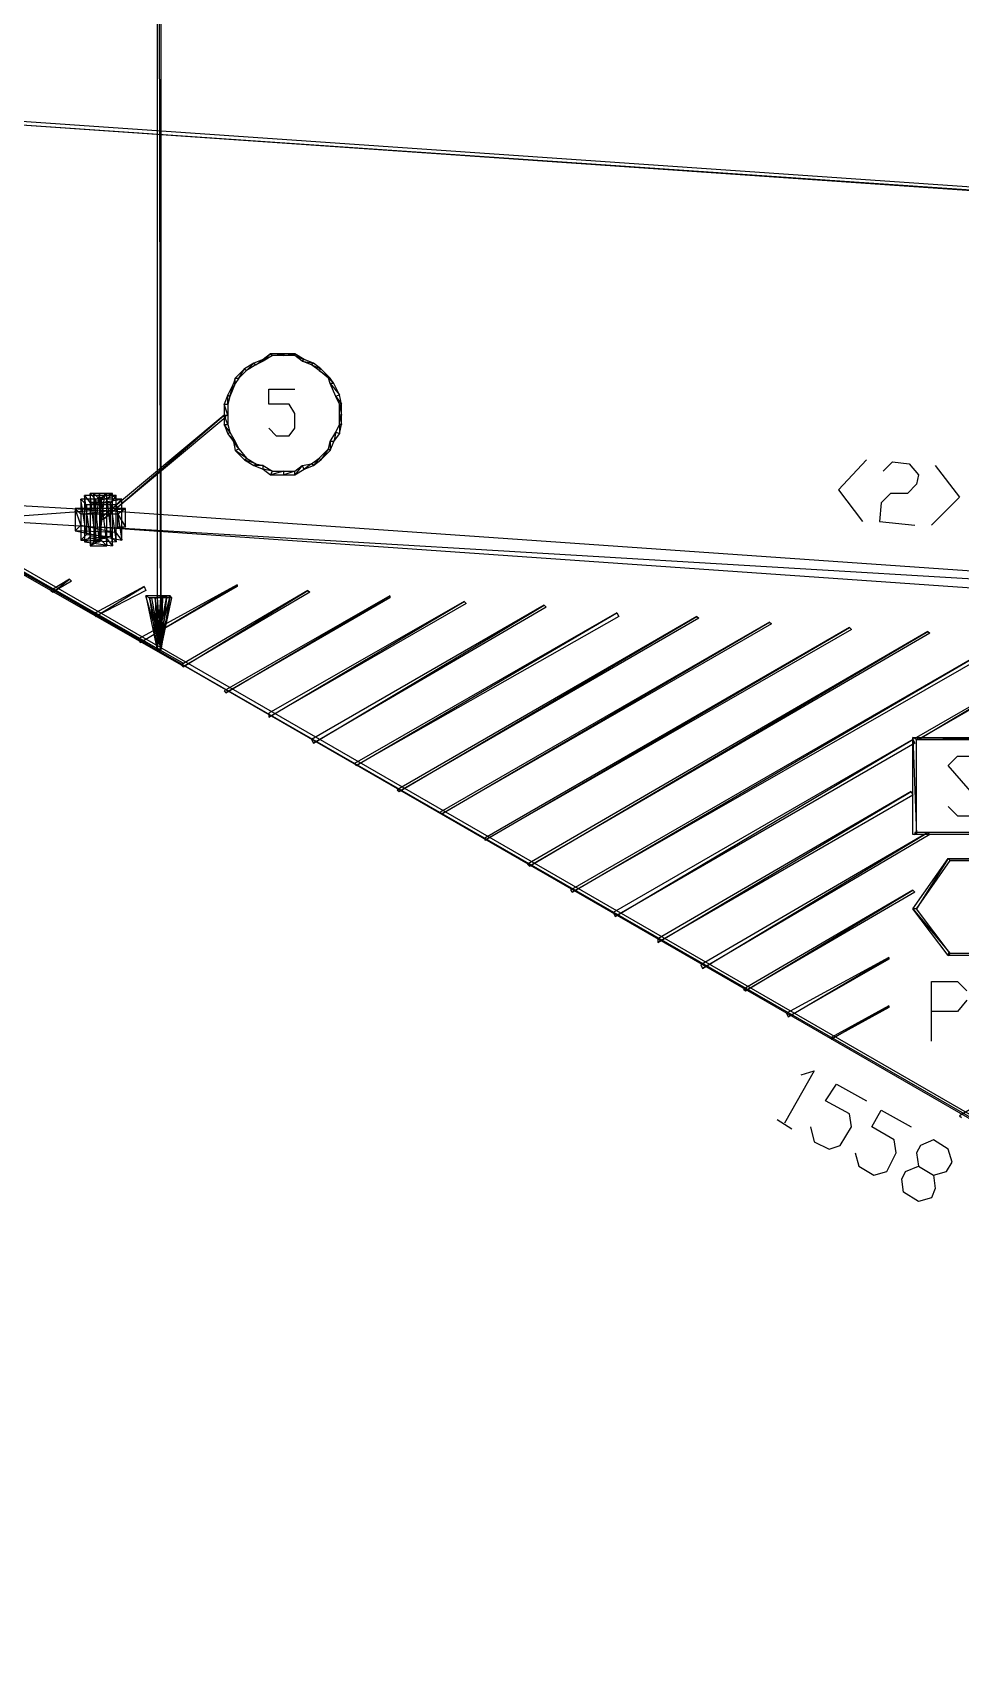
# Model space of a CAD drawing. Header units: millimetres. Extents: x 43 to 869, y -758 to -34.
# Drawn here: x 338.3 to 398.1, y -571.8 to -466.8 of the extents above; entities that cross this region are included whole.
import ezdxf

# ---------------------------------------------------------------- set-up
doc = ezdxf.new("R2010")
doc.units = ezdxf.units.MM
doc.layers.add('PDF_LINES', color=4, linetype='Continuous')

msp = doc.modelspace()

# ---------------------------------------------------------------- linework, layer by layer
at = {"layer": 'PDF_LINES'}
for p, q in [((346.6, -506.56), (346.36, -398.68)), ((346.36, -398.68), (346.36, -506.56)), ((346.6, -506.56), (346.36, -398.68)), ((346.6, -398.68), (346.6, -506.56)), ((561.16, -487.96), (330.28, -472)), ((330.28, -472.24), (561.16, -487.96)), ((330.28, -472.24), (561.16, -487.96)), ((561.16, -488.2), (330.28, -472.24)), ((352, -488.44), (351.4, -489.04)), ((351.64, -489.04), (352, -488.44)), ((351.64, -489.04), (352, -488.44)), ((352.6, -488.08), (352, -488.44)), ((352, -488.44), (352.12, -488.56)), ((352, -488.44), (352.12, -488.56)), ((352.12, -488.56), (352.6, -488.08)), ((352.12, -488.56), (352.6, -488.08)), ((352.72, -488.2), (352.12, -488.56)), ((353.2, -487.84), (352.6, -488.08)), ((352.6, -488.08), (352.72, -488.2)), ((352.6, -488.08), (352.72, -488.2)), ((352.72, -488.2), (353.2, -487.84)), ((352.72, -488.2), (353.2, -487.84)), ((353.2, -487.96), (352.72, -488.2)), ((353.2, -487.96), (353.68, -487.48)), ((353.68, -487.48), (353.2, -487.84)), ((353.2, -487.96), (353.68, -487.48)), ((353.8, -487.6), (353.2, -487.96)), ((353.2, -487.84), (353.2, -487.96)), ((353.2, -487.84), (353.2, -487.96)), ((353.68, -487.48), (353.8, -487.6)), ((354.52, -487.48), (353.68, -487.48)), ((353.68, -487.48), (353.8, -487.6)), ((353.8, -487.6), (354.52, -487.48)), ((353.8, -487.6), (354.52, -487.48)), ((354.52, -487.6), (353.8, -487.6)), ((354.52, -487.48), (354.52, -487.6)), ((354.52, -487.48), (354.52, -487.6)), ((354.52, -487.6), (355.24, -487.48)), ((355.24, -487.48), (354.52, -487.48)), ((354.52, -487.6), (355.24, -487.48)), ((355.24, -487.6), (354.52, -487.6)), ((355.24, -487.48), (355.24, -487.6)), ((355.24, -487.48), (355.24, -487.6)), ((355.84, -487.84), (355.24, -487.48)), ((355.24, -487.6), (355.84, -487.84)), ((355.24, -487.6), (355.84, -487.84)), ((355.72, -487.96), (355.24, -487.6)), ((355.84, -487.84), (355.72, -487.96)), ((355.84, -487.84), (355.72, -487.96)), ((355.72, -487.96), (356.44, -488.08)), ((355.72, -487.96), (356.44, -488.08)), ((356.32, -488.2), (355.72, -487.96)), ((356.44, -488.08), (355.84, -487.84)), ((356.44, -488.08), (356.32, -488.2)), ((356.44, -488.08), (356.32, -488.2)), ((356.32, -488.2), (356.92, -488.44)), ((356.32, -488.2), (356.92, -488.44)), ((356.8, -488.56), (356.32, -488.2)), ((356.92, -488.44), (356.44, -488.08)), ((356.92, -488.44), (356.8, -488.56)), ((356.92, -488.44), (356.8, -488.56)), ((357.52, -489.04), (356.92, -488.44)), ((351.28, -489.4), (350.92, -490.12)), ((351.04, -490.24), (351.28, -489.4)), ((351.04, -490.24), (351.28, -489.4)), ((351.4, -489.4), (351.04, -490.24)), ((351.4, -489.04), (351.28, -489.4)), ((351.28, -489.4), (351.4, -489.4)), ((351.28, -489.4), (351.4, -489.4)), ((351.4, -489.4), (351.4, -489.04)), ((351.4, -489.4), (351.4, -489.04)), ((351.4, -489.04), (351.64, -489.04)), ((351.64, -489.04), (351.4, -489.4)), ((351.4, -489.04), (351.64, -489.04)), ((352.12, -488.56), (351.64, -489.04)), ((356.8, -488.56), (357.52, -489.04)), ((356.8, -488.56), (357.52, -489.04)), ((357.4, -489.04), (356.8, -488.56)), ((357.52, -489.04), (357.4, -489.04)), ((357.52, -489.04), (357.4, -489.04)), ((357.4, -489.04), (357.76, -489.4)), ((357.4, -489.04), (357.76, -489.4)), ((357.52, -489.4), (357.4, -489.04)), ((357.76, -489.4), (357.52, -489.04)), ((357.76, -489.4), (357.52, -489.4)), ((357.76, -489.4), (357.52, -489.4)), ((357.52, -489.4), (358.12, -490.12)), ((357.52, -489.4), (358.12, -490.12)), ((357.88, -490.24), (357.52, -489.4)), ((358.12, -490.12), (357.76, -489.4)), ((350.92, -490.12), (350.68, -490.72)), ((350.92, -490.72), (350.92, -490.12)), ((350.92, -490.72), (350.92, -490.12)), ((350.92, -490.12), (351.04, -490.24)), ((350.92, -490.12), (351.04, -490.24)), ((351.04, -490.24), (350.92, -490.72)), ((353.56, -490.72), (353.56, -489.76)), ((353.56, -489.76), (355.24, -489.76)), ((358.12, -490.12), (357.88, -490.24)), ((358.12, -490.12), (357.88, -490.24)), ((357.88, -490.24), (358.24, -490.72)), ((357.88, -490.24), (358.24, -490.72)), ((358.12, -490.72), (357.88, -490.24)), ((358.24, -490.72), (358.12, -490.12)), ((350.68, -491.44), (342.76, -498.04)), ((342.88, -498.16), (350.68, -491.44)), ((342.88, -498.16), (350.68, -491.44)), ((350.8, -491.56), (342.88, -498.16)), ((350.92, -491.44), (350.68, -490.72)), ((350.68, -490.72), (350.68, -491.44)), ((350.92, -491.44), (350.68, -490.72)), ((350.68, -490.72), (350.92, -490.72)), ((350.68, -490.72), (350.92, -490.72)), ((350.68, -491.44), (350.8, -491.56)), ((350.92, -492.04), (350.68, -491.44)), ((350.68, -491.44), (350.68, -492.04)), ((350.92, -492.04), (350.68, -491.44)), ((350.68, -491.44), (350.92, -491.44)), ((350.68, -491.44), (350.92, -491.44)), ((350.92, -490.72), (350.92, -491.44)), ((350.92, -491.44), (350.92, -492.04)), ((354.88, -490.72), (353.56, -490.72)), ((355.24, -491.32), (354.88, -490.72)), ((355.24, -492.28), (355.24, -491.32)), ((358.24, -490.72), (358.12, -490.72)), ((358.24, -490.72), (358.12, -490.72)), ((358.12, -490.72), (358.24, -491.44)), ((358.12, -490.72), (358.24, -491.44)), ((358.12, -491.44), (358.12, -490.72)), ((358.24, -491.44), (358.12, -491.44)), ((358.24, -491.44), (358.12, -491.44)), ((358.12, -491.44), (358.24, -492.04)), ((358.12, -491.44), (358.24, -492.04)), ((358.12, -492.04), (358.12, -491.44)), ((358.24, -491.44), (358.24, -490.72)), ((358.24, -492.04), (358.24, -491.44)), ((351.04, -492.52), (350.68, -492.04)), ((350.68, -492.04), (350.92, -492.64)), ((351.04, -492.52), (350.68, -492.04)), ((350.68, -492.04), (350.92, -492.04)), ((350.68, -492.04), (350.92, -492.04)), ((350.92, -492.04), (351.04, -492.52)), ((350.92, -492.64), (351.04, -492.52)), ((350.92, -492.64), (351.04, -492.52)), ((351.4, -493.12), (350.92, -492.64)), ((350.92, -492.64), (351.28, -493.12)), ((351.4, -493.12), (350.92, -492.64)), ((351.04, -492.52), (351.4, -493.12)), ((353.56, -492.28), (354.04, -492.76)), ((354.88, -492.76), (355.24, -492.28)), ((357.52, -493.12), (357.88, -492.52)), ((357.88, -492.52), (357.76, -493.12)), ((357.88, -492.52), (357.76, -493.12)), ((357.76, -493.12), (358.12, -492.64)), ((357.88, -492.52), (358.12, -492.04)), ((358.12, -492.64), (357.88, -492.52)), ((358.12, -492.64), (357.88, -492.52)), ((358.24, -492.04), (358.12, -492.04)), ((358.24, -492.04), (358.12, -492.04)), ((358.12, -492.04), (358.12, -492.64)), ((358.12, -492.64), (358.24, -492.04)), ((358.12, -492.04), (358.12, -492.64)), ((351.64, -493.6), (351.28, -493.12)), ((351.28, -493.12), (351.4, -493.72)), ((351.64, -493.6), (351.28, -493.12)), ((351.28, -493.12), (351.4, -493.12)), ((351.28, -493.12), (351.4, -493.12)), ((351.4, -493.12), (351.64, -493.6)), ((351.4, -493.72), (351.64, -493.6)), ((351.4, -493.72), (351.64, -493.6)), ((352.12, -494.2), (351.4, -493.72)), ((351.4, -493.72), (352, -494.32)), ((352.12, -494.2), (351.4, -493.72)), ((351.64, -493.6), (352.12, -494.2)), ((354.04, -492.76), (354.88, -492.76)), ((356.8, -494.2), (357.4, -493.6)), ((357.4, -493.6), (356.92, -494.32)), ((357.4, -493.6), (356.92, -494.32)), ((356.92, -494.32), (357.52, -493.72)), ((357.4, -493.6), (357.52, -493.12)), ((357.52, -493.72), (357.4, -493.6)), ((357.52, -493.72), (357.4, -493.6)), ((357.76, -493.12), (357.52, -493.12)), ((357.76, -493.12), (357.52, -493.12)), ((357.52, -493.12), (357.52, -493.72)), ((357.52, -493.72), (357.76, -493.12)), ((357.52, -493.12), (357.52, -493.72)), ((352, -494.32), (352.12, -494.2)), ((352, -494.32), (352.12, -494.2)), ((352.72, -494.56), (352, -494.32)), ((352, -494.32), (352.6, -494.68)), ((352.72, -494.56), (352, -494.32)), ((352.12, -494.2), (352.72, -494.56)), ((352.6, -494.68), (352.72, -494.56)), ((352.6, -494.68), (352.72, -494.56)), ((353.2, -494.68), (352.6, -494.68)), ((352.6, -494.68), (353.2, -494.92)), ((353.2, -494.68), (352.6, -494.68)), ((352.72, -494.56), (353.2, -494.68)), ((353.2, -494.92), (353.2, -494.68)), ((353.2, -494.68), (353.8, -495.04)), ((353.2, -494.92), (353.2, -494.68)), ((355.72, -494.68), (355.24, -495.28)), ((355.72, -494.68), (355.24, -495.28)), ((355.24, -495.04), (355.72, -494.68)), ((355.72, -494.68), (356.32, -494.56)), ((355.84, -494.92), (355.72, -494.68)), ((355.84, -494.92), (355.72, -494.68)), ((356.32, -494.56), (355.84, -494.92)), ((356.32, -494.56), (355.84, -494.92)), ((355.84, -494.92), (356.44, -494.68)), ((356.32, -494.56), (356.8, -494.2)), ((356.44, -494.68), (356.32, -494.56)), ((356.44, -494.68), (356.32, -494.56)), ((356.8, -494.2), (356.44, -494.68)), ((356.8, -494.2), (356.44, -494.68)), ((356.44, -494.68), (356.92, -494.32)), ((356.92, -494.32), (356.8, -494.2)), ((356.92, -494.32), (356.8, -494.2)), ((392.08, -494.32), (390.28, -496.24)), ((393.16, -495.04), (393.76, -494.44)), ((393.76, -494.44), (394.84, -494.56)), ((394.84, -494.56), (395.44, -495.28)), ((396.52, -494.68), (398.08, -496.72)), ((353.8, -495.04), (353.2, -494.92)), ((353.2, -494.92), (353.68, -495.28)), ((353.8, -495.04), (353.2, -494.92)), ((354.52, -495.04), (353.68, -495.28)), ((354.52, -495.04), (353.68, -495.28)), ((353.68, -495.28), (353.8, -495.04)), ((353.68, -495.28), (353.8, -495.04)), ((353.68, -495.28), (354.52, -495.28)), ((353.8, -495.04), (354.52, -495.04)), ((355.24, -495.04), (354.52, -495.28)), ((355.24, -495.04), (354.52, -495.28)), ((354.52, -495.28), (354.52, -495.04)), ((354.52, -495.04), (355.24, -495.04)), ((354.52, -495.28), (354.52, -495.04)), ((354.52, -495.28), (355.24, -495.28)), ((355.24, -495.28), (355.84, -494.92)), ((355.24, -495.28), (355.24, -495.04)), ((355.24, -495.28), (355.24, -495.04)), ((395.44, -495.28), (395.32, -495.88)), ((341.8, -499.12), (341.44, -496.84)), ((341.44, -496.84), (341.44, -499.48)), ((341.8, -499.12), (341.44, -496.84)), ((341.44, -496.84), (341.8, -497.2)), ((341.44, -496.84), (341.8, -497.2)), ((344.08, -496.84), (341.44, -496.84)), ((342.04, -499.24), (341.68, -496.6)), ((341.68, -496.6), (341.68, -499.6)), ((342.04, -499.24), (341.68, -496.6)), ((341.68, -496.6), (342.04, -497.08)), ((341.68, -496.6), (342.04, -497.08)), ((343.72, -496.6), (341.68, -496.6)), ((341.8, -497.2), (344.08, -496.84)), ((341.8, -497.2), (344.08, -496.84)), ((342.4, -499.48), (342.04, -496.48)), ((342.04, -496.48), (342.04, -499.84)), ((342.4, -499.48), (342.04, -496.48)), ((342.04, -496.48), (342.4, -496.84)), ((342.04, -496.48), (342.4, -496.84)), ((343.48, -496.48), (342.04, -496.48)), ((342.04, -497.08), (343.72, -496.6)), ((342.04, -497.08), (343.72, -496.6)), ((342.28, -499.6), (342.64, -496.48)), ((342.64, -499.6), (342.28, -496.48)), ((342.28, -496.48), (342.28, -499.6)), ((342.64, -499.6), (342.28, -496.48)), ((342.28, -496.48), (342.64, -496.84)), ((342.28, -496.48), (342.64, -496.84)), ((343.12, -496.48), (342.28, -496.48)), ((342.4, -496.84), (343.48, -496.48)), ((342.4, -496.84), (343.48, -496.48)), ((342.4, -496.84), (342.4, -499.48)), ((343.12, -496.84), (342.4, -496.84)), ((343, -496.48), (342.64, -496.48)), ((342.64, -496.48), (342.64, -499.6)), ((342.64, -499.6), (343, -496.48)), ((342.64, -496.48), (342.64, -499.6)), ((342.64, -496.84), (343.12, -496.48)), ((342.64, -496.84), (343.12, -496.48)), ((342.64, -496.84), (342.64, -499.6)), ((342.76, -496.84), (342.64, -496.84)), ((343.12, -496.48), (342.76, -496.84)), ((343.12, -496.48), (342.76, -496.84)), ((342.76, -496.84), (343.12, -499.84)), ((342.76, -496.84), (343.12, -499.84)), ((342.76, -499.48), (342.76, -496.84)), ((343.12, -499.84), (343.12, -496.48)), ((343.48, -496.48), (343.12, -496.84)), ((343.48, -496.48), (343.12, -496.84)), ((343.12, -496.84), (343.48, -499.84)), ((343.12, -496.84), (343.48, -499.84)), ((343.12, -499.36), (343.12, -496.84)), ((343.72, -496.6), (343.36, -497.08)), ((343.72, -496.6), (343.36, -497.08)), ((343.48, -499.84), (343.48, -496.48)), ((343.72, -499.6), (343.72, -496.6)), ((344.08, -496.84), (343.72, -497.2)), ((344.08, -496.84), (343.72, -497.2)), ((344.08, -499.48), (344.08, -496.84)), ((390.28, -496.24), (391.84, -498.28)), ((393.64, -496.48), (393.04, -497.08)), ((394.72, -496.48), (393.64, -496.48)), ((395.32, -495.88), (394.72, -496.48)), ((398.08, -496.72), (396.28, -498.52)), ((330.28, -497.32), (459.64, -571.6)), ((330.28, -497.32), (459.64, -571.6)), ((459.64, -571.84), (330.28, -497.32)), ((459.64, -571.6), (330.4, -497.08)), ((334.6, -497.08), (342.76, -497.56)), ((342.76, -497.56), (334.6, -498.16)), ((342.76, -497.56), (334.6, -498.16)), ((341.44, -498.52), (341.08, -497.44)), ((341.08, -497.44), (341.08, -498.88)), ((341.44, -498.52), (341.08, -497.44)), ((341.08, -497.44), (341.44, -497.8)), ((341.08, -497.44), (341.44, -497.8)), ((344.32, -497.44), (341.08, -497.44)), ((341.44, -497.8), (344.32, -497.44)), ((341.44, -497.8), (344.32, -497.44)), ((341.44, -497.8), (341.44, -498.52)), ((343.84, -497.8), (341.44, -497.8)), ((341.8, -497.2), (341.8, -499.12)), ((343.72, -497.2), (341.8, -497.2)), ((342.04, -497.08), (342.04, -499.24)), ((343.36, -497.08), (342.04, -497.08)), ((342.76, -498.64), (342.76, -497.56)), ((342.76, -497.56), (453.04, -505.24)), ((342.76, -498.64), (342.76, -497.56)), ((343.36, -497.08), (343.72, -499.6)), ((343.36, -497.08), (343.72, -499.6)), ((343.36, -499.24), (343.36, -497.08)), ((343.72, -497.2), (344.08, -499.48)), ((343.72, -497.2), (344.08, -499.48)), ((343.72, -499), (343.72, -497.2)), ((344.32, -497.44), (343.84, -497.8)), ((344.32, -497.44), (343.84, -497.8)), ((343.84, -497.8), (344.32, -498.64)), ((343.84, -497.8), (344.32, -498.64)), ((343.84, -498.64), (343.84, -497.8)), ((344.32, -498.64), (344.32, -497.44)), ((393.04, -497.08), (392.92, -498.28)), ((348.04, -507.4), (331.96, -498.4)), ((331.96, -498.4), (347.92, -507.52)), ((348.04, -507.4), (331.96, -498.4)), ((332.08, -498.28), (348.04, -507.4)), ((334.6, -498.16), (342.76, -498.64)), ((341.08, -498.88), (341.44, -498.52)), ((341.08, -498.88), (341.44, -498.52)), ((343.72, -499), (341.08, -498.88)), ((341.08, -498.88), (344.08, -499.48)), ((343.72, -499), (341.08, -498.88)), ((341.44, -498.52), (343.72, -499)), ((342.76, -498.04), (342.88, -498.16)), ((453.04, -505.24), (342.76, -498.64)), ((342.76, -498.64), (452.92, -506.32)), ((453.04, -505.24), (342.76, -498.64)), ((344.32, -498.64), (343.84, -498.64)), ((392.92, -498.28), (395.2, -498.52)), ((341.44, -499.48), (341.8, -499.12)), ((341.44, -499.48), (341.8, -499.12)), ((343.36, -499.24), (341.44, -499.48)), ((343.36, -499.24), (341.44, -499.48)), ((341.44, -499.48), (343.72, -499.6)), ((341.68, -499.6), (342.04, -499.24)), ((341.68, -499.6), (342.04, -499.24)), ((343.12, -499.36), (341.68, -499.6)), ((343.12, -499.36), (341.68, -499.6)), ((341.68, -499.6), (343.48, -499.84)), ((341.8, -499.12), (343.36, -499.24)), ((342.04, -499.24), (343.12, -499.36)), ((342.76, -499.48), (342.04, -499.84)), ((342.76, -499.48), (342.04, -499.84)), ((342.04, -499.84), (342.4, -499.48)), ((342.04, -499.84), (342.4, -499.48)), ((342.04, -499.84), (343.12, -499.84)), ((342.64, -499.6), (342.28, -499.6)), ((342.28, -499.6), (342.64, -499.6)), ((342.4, -499.48), (342.76, -499.48)), ((343.12, -499.84), (342.76, -499.48)), ((343.12, -499.84), (342.76, -499.48)), ((343.48, -499.84), (343.12, -499.36)), ((343.48, -499.84), (343.12, -499.36)), ((343.72, -499.6), (343.36, -499.24)), ((343.72, -499.6), (343.36, -499.24)), ((344.08, -499.48), (343.72, -499)), ((344.08, -499.48), (343.72, -499)), ((340.72, -502), (339.52, -502.72)), ((339.64, -502.84), (340.72, -502)), ((339.64, -502.84), (340.72, -502)), ((340.84, -502.12), (339.64, -502.84)), ((340.72, -502), (340.84, -502.12)), ((339.52, -502.72), (339.64, -502.84)), ((342.4, -504.4), (345.52, -502.48)), ((345.52, -502.48), (342.4, -504.16)), ((342.4, -504.4), (345.52, -502.48)), ((345.64, -502.72), (342.4, -504.4)), ((351.52, -502.36), (345.16, -505.84)), ((345.28, -506.08), (351.52, -502.36)), ((345.28, -506.08), (351.52, -502.36)), ((351.52, -502.48), (345.28, -506.08)), ((345.52, -502.48), (345.64, -502.72)), ((346.6, -506.44), (345.64, -503.08)), ((345.64, -503.08), (346.36, -506.56)), ((346.6, -506.44), (345.64, -503.08)), ((345.64, -503.08), (345.88, -503.2)), ((345.64, -503.08), (345.88, -503.2)), ((347.2, -503.08), (345.64, -503.08)), ((345.88, -503.2), (347.2, -503.08)), ((345.88, -503.2), (347.2, -503.08)), ((346.36, -506.44), (347.2, -503.08)), ((347.2, -503.08), (346.6, -506.56)), ((347.2, -503.08), (346.6, -506.56)), ((347.32, -503.2), (347.2, -503.08)), ((347.2, -503.08), (347.2, -503.2)), ((356.08, -502.72), (347.92, -507.52)), ((348.04, -507.64), (356.08, -502.72)), ((348.04, -507.64), (356.08, -502.72)), ((356.2, -502.84), (348.04, -507.64)), ((361.36, -503.08), (350.68, -509.2)), ((350.8, -509.32), (361.36, -503.08)), ((350.8, -509.32), (361.36, -503.08)), ((351.52, -502.36), (351.52, -502.48)), ((356.08, -502.72), (356.2, -502.84)), ((361.36, -503.08), (361.36, -503.2)), ((342.4, -504.16), (342.4, -504.4)), ((345.88, -503.2), (346.6, -506.44)), ((347.2, -503.2), (345.88, -503.2)), ((346.6, -506.44), (345.88, -503.2)), ((345.88, -503.2), (346.36, -506.56)), ((346.6, -506.44), (345.88, -503.2)), ((345.88, -503.2), (346, -503.2)), ((346, -503.2), (346.6, -506.44)), ((346.6, -506.44), (346.24, -503.2)), ((346.24, -503.2), (346.36, -506.56)), ((346.6, -506.44), (346.24, -503.2)), ((346.24, -503.2), (346.36, -503.2)), ((346.6, -506.44), (346.24, -503.2)), ((346.24, -503.2), (346.36, -506.56)), ((346.6, -506.44), (346.24, -503.2)), ((346.24, -503.2), (346.36, -503.2)), ((346.36, -506.44), (346.96, -503.2)), ((346.36, -506.44), (346.72, -503.2)), ((346.36, -503.2), (346.6, -506.44)), ((346.36, -506.44), (346.6, -503.2)), ((346.36, -503.2), (346.6, -506.44)), ((346.6, -506.56), (347.32, -503.2)), ((346.96, -503.2), (346.6, -506.56)), ((346.6, -506.56), (347.2, -503.2)), ((346.96, -503.2), (346.6, -506.56)), ((346.72, -503.2), (346.6, -506.56)), ((346.6, -506.56), (346.96, -503.2)), ((346.72, -503.2), (346.6, -506.56)), ((346.72, -503.2), (346.6, -503.2)), ((346.6, -503.2), (346.6, -506.56)), ((346.6, -506.56), (346.72, -503.2)), ((346.6, -503.2), (346.6, -506.56)), ((346.96, -503.2), (346.72, -503.2)), ((347.2, -503.2), (346.96, -503.2)), ((361.36, -503.2), (350.8, -509.32)), ((353.56, -510.88), (366.16, -503.44)), ((366.16, -503.44), (353.56, -510.64)), ((353.56, -510.88), (366.16, -503.44)), ((366.28, -503.56), (353.56, -510.88)), ((371.32, -503.68), (356.32, -512.32)), ((356.44, -512.56), (371.32, -503.68)), ((356.44, -512.56), (371.32, -503.68)), ((371.44, -503.8), (356.44, -512.56)), ((376, -504.16), (359.08, -513.88)), ((359.2, -514), (376, -504.16)), ((359.2, -514), (376, -504.16)), ((366.16, -503.44), (366.28, -503.56)), ((371.32, -503.68), (371.44, -503.8)), ((376, -504.16), (376.12, -504.4)), ((376.12, -504.4), (359.2, -514)), ((381.16, -504.4), (361.84, -515.56)), ((361.96, -515.68), (381.16, -504.4)), ((361.96, -515.68), (381.16, -504.4)), ((381.28, -504.52), (361.96, -515.68)), ((385.84, -504.76), (364.6, -517)), ((364.72, -517.12), (385.84, -504.76)), ((364.72, -517.12), (385.84, -504.76)), ((385.96, -504.88), (364.72, -517.12)), ((367.48, -518.8), (391, -505.12)), ((391, -505.12), (367.48, -518.68)), ((367.48, -518.8), (391, -505.12)), ((391.12, -505.24), (367.48, -518.8)), ((381.16, -504.4), (381.28, -504.52)), ((385.84, -504.76), (385.96, -504.88)), ((391, -505.12), (391.12, -505.24)), ((345.16, -505.84), (345.28, -506.08)), ((396.04, -505.36), (370.24, -520.36)), ((370.36, -520.48), (396.04, -505.36)), ((370.36, -520.48), (396.04, -505.36)), ((396.16, -505.48), (370.36, -520.48)), ((401.08, -505.84), (373, -522.04)), ((373.12, -522.16), (401.08, -505.84)), ((373.12, -522.16), (401.08, -505.84)), ((401.2, -506.08), (373.12, -522.16)), ((405.88, -506.08), (395.32, -512.2)), ((395.44, -512.32), (405.88, -506.08)), ((395.44, -512.32), (405.88, -506.08)), ((406, -506.2), (395.44, -512.32)), ((396.04, -505.36), (396.16, -505.48)), ((346.6, -506.56), (346.36, -506.44)), ((346.36, -506.56), (346.6, -506.44)), ((346.6, -506.56), (346.36, -506.44)), ((346.36, -506.56), (346.6, -506.44)), ((346.6, -506.56), (346.36, -506.44)), ((346.36, -506.56), (346.6, -506.44)), ((346.6, -506.56), (346.36, -506.44)), ((346.36, -506.56), (346.6, -506.44)), ((346.36, -506.56), (346.6, -506.56)), ((347.92, -507.52), (348.04, -507.4)), ((347.92, -507.52), (348.04, -507.64)), ((350.68, -509.2), (350.8, -509.32)), ((353.56, -510.64), (353.56, -510.88)), ((356.32, -512.32), (356.44, -512.56)), ((395.08, -512.32), (375.76, -523.48)), ((375.88, -523.72), (395.08, -512.32)), ((375.88, -523.72), (395.08, -512.32)), ((395.2, -512.56), (375.88, -523.72)), ((395.32, -512.32), (395.08, -512.2)), ((395.08, -512.2), (405.28, -512.2)), ((395.32, -512.32), (395.08, -512.2)), ((395.08, -512.2), (395.32, -518.44)), ((395.08, -512.2), (395.32, -518.44)), ((395.08, -518.44), (395.08, -512.2)), ((395.08, -512.32), (395.2, -512.56)), ((405.28, -512.2), (395.32, -512.32)), ((405.28, -512.2), (395.32, -512.32)), ((395.32, -512.2), (395.44, -512.32)), ((395.32, -512.32), (405.16, -512.32)), ((395.32, -518.44), (395.32, -512.32)), ((397.36, -514), (397.96, -513.4)), ((397.96, -513.4), (399.04, -513.4)), ((359.08, -513.88), (359.2, -514)), ((399.64, -516.64), (397.36, -514)), ((361.84, -515.56), (361.96, -515.68)), ((378.64, -525.4), (394.96, -515.68)), ((394.96, -515.68), (378.64, -525.16)), ((378.64, -525.4), (394.96, -515.68)), ((394.96, -515.68), (395.08, -515.92)), ((395.08, -515.92), (378.64, -525.4)), ((397.36, -516.64), (397.96, -517.24)), ((364.6, -517), (364.72, -517.12)), ((397.96, -517.24), (399.04, -517.24)), ((367.48, -518.68), (367.48, -518.8)), ((396.04, -518.32), (381.4, -526.84)), ((381.52, -527.08), (396.04, -518.32)), ((381.52, -527.08), (396.04, -518.32)), ((396.16, -518.44), (381.52, -527.08)), ((395.32, -518.44), (395.08, -518.44)), ((395.2, -518.32), (395.2, -518.44)), ((395.2, -518.44), (405.16, -518.32)), ((405.16, -518.32), (395.2, -518.32)), ((395.2, -518.44), (405.16, -518.32)), ((405.28, -518.44), (395.2, -518.44)), ((396.04, -518.32), (396.16, -518.44)), ((370.24, -520.36), (370.36, -520.48)), ((395.08, -523.24), (397.36, -520)), ((397.36, -520), (395.32, -523.24)), ((397.36, -520), (395.32, -523.24)), ((395.32, -523.24), (397.48, -520.12)), ((397.48, -520.12), (397.36, -520)), ((397.36, -520), (412, -520)), ((397.48, -520.12), (397.36, -520)), ((412, -520), (397.48, -520.12)), ((412, -520), (397.48, -520.12)), ((397.48, -520.12), (411.88, -520.12)), ((373, -522.04), (373.12, -522.16)), ((395.08, -522.04), (384.16, -528.4)), ((384.28, -528.52), (395.08, -522.04)), ((384.28, -528.52), (395.08, -522.04)), ((395.08, -522.04), (395.2, -522.16)), ((395.2, -522.16), (384.28, -528.52)), ((375.76, -523.48), (375.88, -523.72)), ((395.32, -523.24), (395.08, -523.24)), ((395.32, -523.24), (395.08, -523.24)), ((395.08, -523.24), (397.48, -526.12)), ((395.08, -523.24), (397.48, -526.12)), ((397.36, -526.24), (395.08, -523.24)), ((397.48, -526.12), (395.32, -523.24)), ((378.64, -525.16), (378.64, -525.4)), ((397.36, -526.12), (397.36, -526.24)), ((397.36, -526.24), (411.88, -526.12)), ((411.88, -526.12), (397.36, -526.12)), ((397.36, -526.24), (411.88, -526.12)), ((397.48, -526.12), (397.36, -526.24)), ((412, -526.24), (397.36, -526.24)), ((381.4, -526.84), (381.52, -527.08)), ((393.52, -526.36), (386.92, -529.96)), ((387.04, -530.2), (393.52, -526.36)), ((387.04, -530.2), (393.52, -526.36)), ((393.52, -526.48), (387.04, -530.2)), ((393.52, -526.36), (393.52, -526.48)), ((396.28, -531.76), (396.28, -527.92)), ((396.28, -527.92), (397.96, -527.92)), ((397.96, -527.92), (398.56, -528.52)), ((384.16, -528.4), (384.28, -528.52)), ((398.56, -529.12), (397.96, -529.84)), ((386.92, -529.96), (387.04, -530.2)), ((389.8, -531.64), (393.52, -529.48)), ((393.52, -529.48), (389.8, -531.52)), ((389.8, -531.64), (393.52, -529.48)), ((393.52, -529.6), (389.8, -531.64)), ((393.52, -529.48), (393.52, -529.6)), ((397.96, -529.84), (396.28, -529.84)), ((389.8, -531.52), (389.8, -531.64)), ((388.72, -533.68), (386.8, -537.04)), ((387.88, -533.92), (388.72, -533.68)), ((389.44, -535.6), (390.16, -534.52)), ((390.16, -534.52), (392.08, -535.6)), ((401.32, -534.64), (398.08, -536.56)), ((391, -536.44), (389.44, -535.6)), ((386.32, -536.8), (387.28, -537.4)), ((391.12, -537.28), (391, -536.44)), ((392.44, -537.28), (393.04, -536.2)), ((393.04, -536.2), (394.96, -537.28)), ((398.08, -536.56), (398.2, -536.68)), ((388.48, -537.28), (388.72, -538.24)), ((390.4, -538.48), (391.12, -537.28)), ((393.88, -538.12), (392.44, -537.28)), ((388.72, -538.24), (389.68, -538.72)), ((389.68, -538.72), (390.4, -538.48)), ((394, -538.96), (393.88, -538.12)), ((395.56, -538.48), (395.32, -538.96)), ((396.4, -538.12), (395.56, -538.48)), ((397.36, -538.72), (396.4, -538.12)), ((397.6, -539.56), (397.36, -538.72)), ((391.36, -538.96), (391.6, -539.8)), ((391.6, -539.8), (392.56, -540.4)), ((393.4, -540.16), (394, -538.96)), ((394.6, -540.16), (395.44, -539.8)), ((395.32, -538.96), (395.44, -539.8)), ((395.44, -539.8), (396.4, -540.4)), ((397.24, -540.16), (397.6, -539.56)), ((392.56, -540.4), (393.4, -540.16)), ((394.36, -540.64), (394.6, -540.16)), ((394.48, -541.48), (394.36, -540.64)), ((396.4, -540.4), (397.24, -540.16)), ((396.4, -540.4), (396.52, -541.24)), ((395.44, -542.08), (394.48, -541.48)), ((396.28, -541.84), (395.44, -542.08)), ((396.52, -541.24), (396.28, -541.84))]:
    msp.add_line(p, q, dxfattribs=at)

doc.saveas('drawing.dxf')
